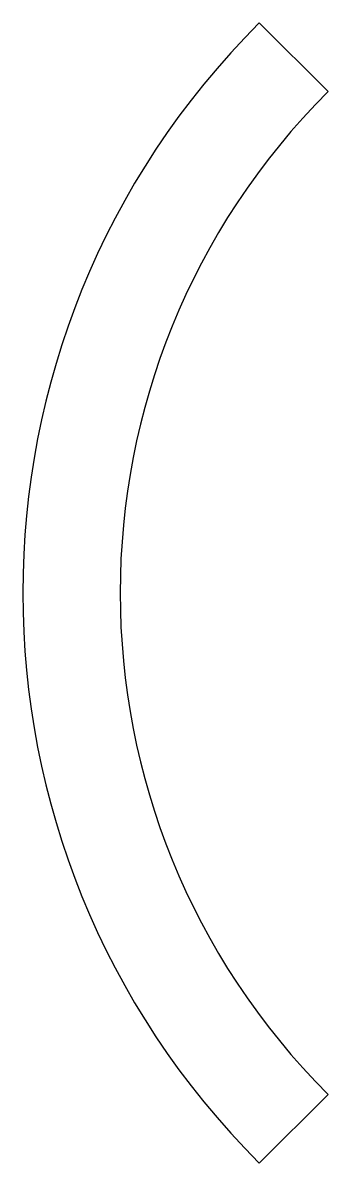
# Model space of a CAD drawing. Header units: millimetres. Extents: x -352 to -219, y -249 to 249.
import ezdxf

# ---------------------------------------------------------------- set-up
doc = ezdxf.new("R2010")
doc.units = ezdxf.units.MM

msp = doc.modelspace()

# ---------------------------------------------------------------- linework, layer by layer
at = {"color": 7, "linetype": 'Continuous', "lineweight": 25}
for p, q in [((-219.2, 219.2), (-249.26, 249.26)), ((-249.26, -249.26), (-219.2, -219.2))]:
    msp.add_line(p, q, dxfattribs=at)
for radius in [352.5, 310]:
    msp.add_arc((0, 0), radius, 135, 225, dxfattribs=at)

doc.saveas('drawing.dxf')
